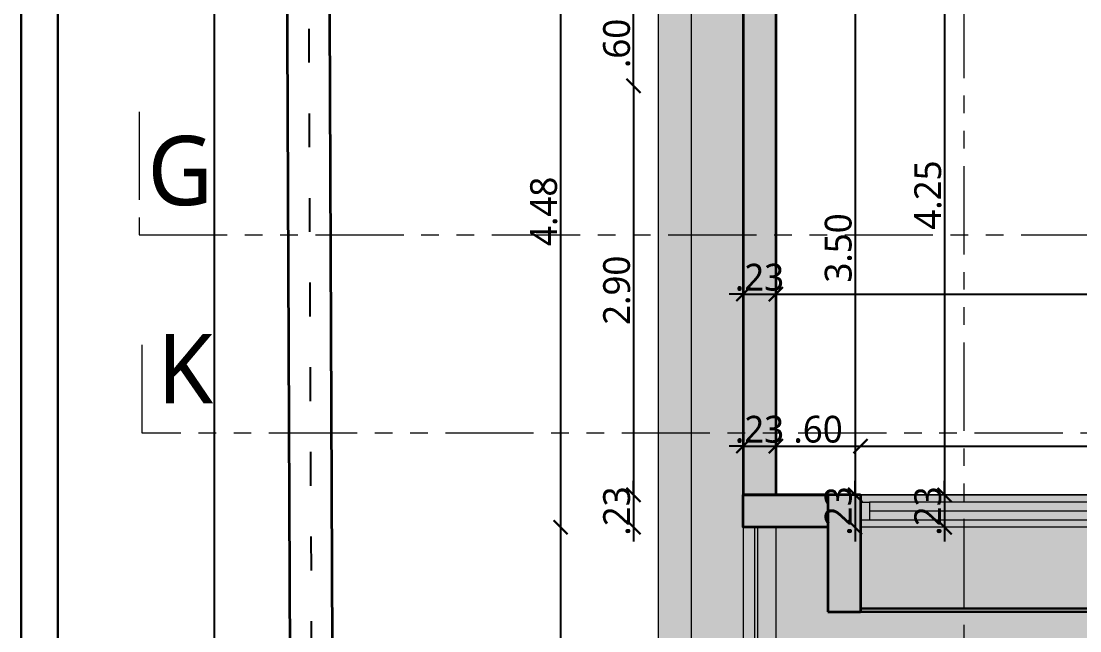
# Model space of a CAD drawing. Extents: x 2450 to 2649, y -7 to 131.
# Drawn here: x 2450.07 to 2457.57, y 30.35 to 34.67 of the extents above; entities that cross this region are included whole.
import ezdxf

# ---------------------------------------------------------------- set-up
doc = ezdxf.new("R2010")
doc.units = 0
doc.header["$MEASUREMENT"] = 0
doc.header["$PDMODE"] = 34
for name, pattern in [('ACAD_ISO03W100', [30, 12, -18]), ('HIDDEN', [0.375, 0.25, -0.125]), ('PHANTOM2', [1.25, 0.625, -0.125, 0.125, -0.125, 0.125, -0.125])]:
    doc.linetypes.add(name, pattern=pattern)
doc.layers.add('BAS LINE', color=130, linetype='Continuous')
for name, color, linetype, lineweight in [('COLUMN', 5, 'Continuous', 35), ('DOOR-WINDOW', 35, 'Continuous', 13), ('M.S.JALI', 200, 'Continuous', 30), ('PLOT', 230, 'Continuous', 35), ('SECTION LINE', 3, 'PHANTOM2', 5), ('terrace-02', 63, 'Continuous', 18), ('terrace-1', 181, 'Continuous', 18), ('WALL', 30, 'Continuous', 35), ('WINDOW-LINE', 25, 'Continuous', 9)]:
    doc.layers.add(name, color=color, linetype=linetype, lineweight=lineweight)
for name, color, linetype, lineweight, true_color in [('DIM_1', 7, 'Continuous', 13, 0x000000), ('HEATCH BEAM BOTTOM', 7, 'Continuous', 13, 0x92bdc9), ('R.C.C PROJATION', 7, 'HIDDEN', 13, 0xa32900), ('RAILING', 7, 'Continuous', 5, 0x994d00), ('SHEET', 7, 'Continuous', 30, 0x121212), ('WORKING DIM', 7, 'Continuous', 15, 0x292929)]:
    doc.layers.add(name, color=color, linetype=linetype, lineweight=lineweight, true_color=true_color)
doc.styles.add('AR', font='arial.ttf')
doc.styles.add('COMPLEX', font='complex.shx')
doc.styles.get("Standard").update_dxf_attribs({"font": 'malgunsl.ttf'})
doc.dimstyles.new('2310', dxfattribs={"dimtxt": 0.19, "dimasz": 0.08, "dimexe": 0.18, "dimexo": 0.0625, "dimgap": 0.005, "dimtad": 0, "dimzin": 0, "dimdsep": 46, "dimtxsty": 'AR', "dimblk": 'ARCHTICK', "dimcen": 0.09, "dimse1": 1, "dimse2": 1, "dimaunit": 1, "dimadec": 4, "dimazin": 0, "dimtfac": 1, "dimtofl": 0, "dimtmove": 0, "dimatfit": 3, "dimfxl": 0.18, "dimtolj": 1, "dimtzin": 0, "dimarcsym": 0})
doc.dimstyles.new('R07', dxfattribs={"dimtxt": 0.19, "dimasz": 0.1, "dimexe": 0.18, "dimexo": 0.0625, "dimgap": 0.02, "dimtad": 1, "dimzin": 4, "dimdsep": 46, "dimtxsty": 'Standard', "dimblk": 'ARCHTICK', "dimcen": 0, "dimse1": 1, "dimse2": 1, "dimclrd": 256, "dimclre": 48, "dimclrt": 256, "dimadec": 0, "dimazin": 0, "dimtm": 1e-09, "dimtfac": 1, "dimtix": 1, "dimtmove": 1, "dimatfit": 3, "dimfxl": 0.18, "dimtolj": 1, "dimtzin": 0, "dimlwe": 15, "dimarcsym": 0})

# ---------------------------------------------------------------- blocks, each defined once
blk = doc.blocks.new('*U73')
at = {"layer": 'WINDOW-LINE'}
for p, q in [((175536.9, -38838.75), (175536.9, -38692.01)), ((175545.9, -38838.75), (175545.9, -38692.01))]:
    blk.add_line(p, q, dxfattribs=at)
at = {"layer": 'WINDOW-LINE', "color": 35, "true_color": 0x9d754d}
for p, q in [((175538.9, -38836.25), (175538.9, -38694.51)), ((175543.9, -38836.25), (175543.9, -38694.51))]:
    blk.add_line(p, q, dxfattribs=at)
at = {"layer": 'WINDOW-LINE', "color": 4, "true_color": 0x24ffff}
blk.add_line((175541.4, -38836.25), (175541.4, -38694.51), dxfattribs=at)
at = {"layer": 'WINDOW-LINE'}
for points in [[(175536.9, -38692.01), (175545.9, -38692.01), (175545.9, -38692.01), (175536.9, -38692.01)], [(175536.9, -38838.75), (175545.9, -38838.75), (175545.9, -38838.75), (175536.9, -38838.75)]]:
    blk.add_lwpolyline(points, close=True, dxfattribs=at)
at = {"layer": 'WINDOW-LINE', "color": 35, "true_color": 0x9d754d}
for points in [[(175538.9, -38692.01), (175543.9, -38692.01), (175543.9, -38694.51), (175538.9, -38694.51)], [(175538.9, -38838.75), (175543.9, -38838.75), (175543.9, -38836.25), (175538.9, -38836.25)]]:
    blk.add_lwpolyline(points, close=True, dxfattribs=at)
blk = doc.blocks.new('_ArchTick')
at = {"color": 0, "linetype": 'ByBlock', "const_width": 0.15}
blk.add_lwpolyline([(-0.5, -0.5), (0.5, 0.5)], dxfattribs=at)
blk = doc.blocks.new('*D3020')
at = {"layer": 'DEFPOINTS', "color": 0, "transparency": 16777216}
for p in [(2451.4367, 46.0174), (2452.0549, 46.0174), (2452.1457, 24.648)]:
    blk.add_point(p, dxfattribs=at)
at = {"layer": 'DIM_1', "color": 0, "lineweight": -2, "transparency": 16777216}
for p, q in [((2451.4367, 46.0174), (2451.4367, 36.826)), ((2451.4367, 24.648), (2451.4367, 35.5849))]:
    blk.add_line(p, q, dxfattribs=at)
at = {"layer": 'DIM_1', "color": 0, "lineweight": -2, "transparency": 16777216, "xscale": 0.08, "yscale": 0.08, "zscale": 0.08}
for p, rotation in [((2451.4367, 46.0174), 90), ((2451.4367, 24.648), 270)]:
    blk.add_blockref('_ArchTick', p, dxfattribs=dict(at, rotation=rotation))
at = {"layer": 'DIM_1', "color": 0, "transparency": 16777216, "char_height": 0.19, "attachment_point": 5, "rotation": 90, "style": 'AR'}
for s, insert in [('\\A1;[70\'-1 1/2"]', (2451.5647, 36.2054)), ('\\A1;21.37', (2451.3346, 36.2054))]:
    blk.add_mtext(s, dxfattribs=dict(at, insert=insert))
blk = doc.blocks.new('*D3054')
at = {"layer": 'DEFPOINTS', "color": 0, "transparency": 16777216}
for p in [(2455.1828, 34.2135), (2454.4048, 31.3135), (2455.1828, 31.3135)]:
    blk.add_point(p, dxfattribs=at)
at = {"layer": 'WORKING DIM', "lineweight": -2, "transparency": 16777216}
blk.add_line((2454.4048, 34.2135), (2454.4048, 31.3135), dxfattribs=at)
at = {"layer": 'WORKING DIM', "lineweight": -2, "transparency": 16777216, "xscale": 0.1, "yscale": 0.1, "zscale": 0.1}
for p, rotation in [((2454.4048, 34.2135), 90), ((2454.4048, 31.3135), 270)]:
    blk.add_blockref('_ArchTick', p, dxfattribs=dict(at, rotation=rotation))
at = {"layer": 'WORKING DIM', "transparency": 16777216, "insert": (2454.2865, 32.7635), "char_height": 0.19, "attachment_point": 5, "rotation": 90}
blk.add_mtext('\\A1;2.90', dxfattribs=at)
blk = doc.blocks.new('*D3055')
at = {"layer": 'DEFPOINTS', "color": 0, "transparency": 16777216}
for p in [(2455.1828, 31.3135), (2454.4048, 31.0835), (2455.1828, 31.0835)]:
    blk.add_point(p, dxfattribs=at)
at = {"layer": 'WORKING DIM', "lineweight": -2, "transparency": 16777216}
for p, q in [((2454.4048, 31.3135), (2454.4048, 31.4135)), ((2454.4048, 31.3135), (2454.4048, 31.0835)), ((2454.4048, 31.0835), (2454.4048, 30.9835))]:
    blk.add_line(p, q, dxfattribs=at)
at = {"layer": 'WORKING DIM', "lineweight": -2, "transparency": 16777216, "xscale": 0.1, "yscale": 0.1, "zscale": 0.1}
for p, rotation in [((2454.4048, 31.3135), 270), ((2454.4048, 31.0835), 90)]:
    blk.add_blockref('_ArchTick', p, dxfattribs=dict(at, rotation=rotation))
at = {"layer": 'WORKING DIM', "transparency": 16777216, "insert": (2454.2865, 31.1985), "char_height": 0.19, "attachment_point": 5, "rotation": 90}
blk.add_mtext('\\A1;.23', dxfattribs=at)
blk = doc.blocks.new('*D3060')
at = {"layer": 'DEFPOINTS', "color": 0, "transparency": 16777216}
for p in [(2454.9403, 35.5635), (2453.888, 31.0835), (2455.4828, 31.0835)]:
    blk.add_point(p, dxfattribs=at)
at = {"layer": 'WORKING DIM', "lineweight": -2, "transparency": 16777216}
blk.add_line((2453.888, 35.5635), (2453.888, 31.0835), dxfattribs=at)
at = {"layer": 'WORKING DIM', "lineweight": -2, "transparency": 16777216, "xscale": 0.1, "yscale": 0.1, "zscale": 0.1}
for p, rotation in [((2453.888, 35.5635), 90), ((2453.888, 31.0835), 270)]:
    blk.add_blockref('_ArchTick', p, dxfattribs=dict(at, rotation=rotation))
at = {"layer": 'WORKING DIM', "transparency": 16777216, "insert": (2453.7697, 33.3235), "char_height": 0.19, "attachment_point": 5, "rotation": 90}
blk.add_mtext('\\A1;4.48', dxfattribs=at)
blk = doc.blocks.new('*D3084')
at = {"layer": 'DEFPOINTS', "color": 0, "transparency": 16777216}
for p in [(2455.4128, 34.8135), (2455.5978, 31.3135), (2455.9751, 31.3135)]:
    blk.add_point(p, dxfattribs=at)
at = {"layer": 'WORKING DIM', "lineweight": -2, "transparency": 16777216}
blk.add_line((2455.9751, 34.8135), (2455.9751, 31.3135), dxfattribs=at)
at = {"layer": 'WORKING DIM', "lineweight": -2, "transparency": 16777216, "xscale": 0.1, "yscale": 0.1, "zscale": 0.1}
for p, rotation in [((2455.9751, 34.8135), 90), ((2455.9751, 31.3135), 270)]:
    blk.add_blockref('_ArchTick', p, dxfattribs=dict(at, rotation=rotation))
at = {"layer": 'WORKING DIM', "transparency": 16777216, "insert": (2455.8568, 33.0635), "char_height": 0.19, "attachment_point": 5, "rotation": 90}
blk.add_mtext('\\A1;3.50', dxfattribs=at)
blk = doc.blocks.new('*D3085')
at = {"layer": 'DEFPOINTS', "color": 0, "transparency": 16777216}
for p in [(2455.5978, 31.3135), (2455.7828, 31.0835), (2455.9751, 31.0835)]:
    blk.add_point(p, dxfattribs=at)
at = {"layer": 'WORKING DIM', "lineweight": -2, "transparency": 16777216}
for p, q in [((2455.9751, 31.3135), (2455.9751, 31.4135)), ((2455.9751, 31.3135), (2455.9751, 31.0835)), ((2455.9751, 31.0835), (2455.9751, 30.9835))]:
    blk.add_line(p, q, dxfattribs=at)
at = {"layer": 'WORKING DIM', "lineweight": -2, "transparency": 16777216, "xscale": 0.1, "yscale": 0.1, "zscale": 0.1}
for p, rotation in [((2455.9751, 31.3135), 270), ((2455.9751, 31.0835), 90)]:
    blk.add_blockref('_ArchTick', p, dxfattribs=dict(at, rotation=rotation))
at = {"layer": 'WORKING DIM', "transparency": 16777216, "insert": (2455.8568, 31.1985), "char_height": 0.19, "attachment_point": 5, "rotation": 90}
blk.add_mtext('\\A1;.23', dxfattribs=at)
blk = doc.blocks.new('*D3091')
at = {"layer": 'DEFPOINTS', "color": 0, "transparency": 16777216}
for p in [(2456.2528, 35.5635), (2456.2528, 31.3135), (2456.6097, 31.3135)]:
    blk.add_point(p, dxfattribs=at)
at = {"layer": 'WORKING DIM', "lineweight": -2, "transparency": 16777216}
blk.add_line((2456.6097, 35.5635), (2456.6097, 31.3135), dxfattribs=at)
at = {"layer": 'WORKING DIM', "lineweight": -2, "transparency": 16777216, "xscale": 0.1, "yscale": 0.1, "zscale": 0.1}
for p, rotation in [((2456.6097, 35.5635), 90), ((2456.6097, 31.3135), 270)]:
    blk.add_blockref('_ArchTick', p, dxfattribs=dict(at, rotation=rotation))
at = {"layer": 'WORKING DIM', "transparency": 16777216, "insert": (2456.4915, 33.4385), "char_height": 0.19, "attachment_point": 5, "rotation": 90}
blk.add_mtext('\\A1;4.25', dxfattribs=at)
blk = doc.blocks.new('*D3092')
at = {"layer": 'DEFPOINTS', "color": 0, "transparency": 16777216}
for p in [(2456.0128, 31.3135), (2456.0128, 31.0835), (2456.6097, 31.0835)]:
    blk.add_point(p, dxfattribs=at)
at = {"layer": 'WORKING DIM', "lineweight": -2, "transparency": 16777216}
for p, q in [((2456.6097, 31.3135), (2456.6097, 31.4135)), ((2456.6097, 31.3135), (2456.6097, 31.0835)), ((2456.6097, 31.0835), (2456.6097, 30.9835))]:
    blk.add_line(p, q, dxfattribs=at)
at = {"layer": 'WORKING DIM', "lineweight": -2, "transparency": 16777216, "xscale": 0.1, "yscale": 0.1, "zscale": 0.1}
for p, rotation in [((2456.6097, 31.3135), 270), ((2456.6097, 31.0835), 90)]:
    blk.add_blockref('_ArchTick', p, dxfattribs=dict(at, rotation=rotation))
at = {"layer": 'WORKING DIM', "transparency": 16777216, "insert": (2456.4914, 31.1985), "char_height": 0.19, "attachment_point": 5, "rotation": 90}
blk.add_mtext('\\A1;.23', dxfattribs=at)
blk = doc.blocks.new('*D3224')
at = {"layer": 'DEFPOINTS', "color": 0, "transparency": 16777216}
for p in [(2455.1828, 33.0635), (2455.4128, 31.6587), (2455.4128, 31.3135)]:
    blk.add_point(p, dxfattribs=at)
at = {"layer": 'WORKING DIM', "lineweight": -2, "transparency": 16777216}
for p, q in [((2455.1828, 31.6587), (2455.0828, 31.6587)), ((2455.1828, 31.6587), (2455.4128, 31.6587)), ((2455.4128, 31.6587), (2455.5128, 31.6587))]:
    blk.add_line(p, q, dxfattribs=at)
at = {"layer": 'WORKING DIM', "lineweight": -2, "transparency": 16777216, "xscale": 0.1, "yscale": 0.1, "zscale": 0.1}
blk.add_blockref('_ArchTick', (2455.1828, 31.6587), dxfattribs=at)
at = {"layer": 'WORKING DIM', "lineweight": -2, "transparency": 16777216, "xscale": 0.1, "yscale": 0.1, "zscale": 0.1, "rotation": 180}
blk.add_blockref('_ArchTick', (2455.4128, 31.6587), dxfattribs=at)
at = {"layer": 'WORKING DIM', "transparency": 16777216, "insert": (2455.2978, 31.777), "char_height": 0.19, "attachment_point": 5}
blk.add_mtext('\\A1;.23', dxfattribs=at)
blk = doc.blocks.new('*D3225')
at = {"layer": 'DEFPOINTS', "color": 0, "transparency": 16777216}
for p in [(2456.0128, 31.6587), (2455.4128, 31.3135), (2456.0128, 31.3135)]:
    blk.add_point(p, dxfattribs=at)
at = {"layer": 'WORKING DIM', "lineweight": -2, "transparency": 16777216}
blk.add_line((2455.4128, 31.6587), (2456.0128, 31.6587), dxfattribs=at)
at = {"layer": 'WORKING DIM', "lineweight": -2, "transparency": 16777216, "xscale": 0.1, "yscale": 0.1, "zscale": 0.1, "rotation": 180}
blk.add_blockref('_ArchTick', (2455.4128, 31.6587), dxfattribs=at)
at = {"layer": 'WORKING DIM', "lineweight": -2, "transparency": 16777216, "xscale": 0.1, "yscale": 0.1, "zscale": 0.1}
blk.add_blockref('_ArchTick', (2456.0128, 31.6587), dxfattribs=at)
at = {"layer": 'WORKING DIM', "transparency": 16777216, "insert": (2455.7128, 31.777), "char_height": 0.19, "attachment_point": 5}
blk.add_mtext('\\A1;.60', dxfattribs=at)
blk = doc.blocks.new('*D3226')
at = {"layer": 'DEFPOINTS', "color": 0, "transparency": 16777216}
for p in [(2459.7628, 31.6587), (2456.0128, 31.3135), (2459.7628, 31.3135)]:
    blk.add_point(p, dxfattribs=at)
at = {"layer": 'WORKING DIM', "lineweight": -2, "transparency": 16777216}
blk.add_line((2456.0128, 31.6587), (2459.7628, 31.6587), dxfattribs=at)
at = {"layer": 'WORKING DIM', "lineweight": -2, "transparency": 16777216, "xscale": 0.1, "yscale": 0.1, "zscale": 0.1, "rotation": 180}
blk.add_blockref('_ArchTick', (2456.0128, 31.6587), dxfattribs=at)
at = {"layer": 'WORKING DIM', "lineweight": -2, "transparency": 16777216, "xscale": 0.1, "yscale": 0.1, "zscale": 0.1}
blk.add_blockref('_ArchTick', (2459.7628, 31.6587), dxfattribs=at)
at = {"layer": 'WORKING DIM', "transparency": 16777216, "insert": (2457.8878, 31.777), "char_height": 0.19, "attachment_point": 5}
blk.add_mtext('\\A1;3.75', dxfattribs=at)
blk = doc.blocks.new('*D3229')
at = {"layer": 'DEFPOINTS', "color": 0, "transparency": 16777216}
for p in [(2455.1828, 33.0635), (2455.4128, 33.0635), (2455.4128, 32.7365)]:
    blk.add_point(p, dxfattribs=at)
at = {"layer": 'WORKING DIM', "lineweight": -2, "transparency": 16777216}
for p, q in [((2455.1828, 32.7365), (2455.0828, 32.7365)), ((2455.1828, 32.7365), (2455.4128, 32.7365)), ((2455.4128, 32.7365), (2455.5128, 32.7365))]:
    blk.add_line(p, q, dxfattribs=at)
at = {"layer": 'WORKING DIM', "lineweight": -2, "transparency": 16777216, "xscale": 0.1, "yscale": 0.1, "zscale": 0.1}
blk.add_blockref('_ArchTick', (2455.1828, 32.7365), dxfattribs=at)
at = {"layer": 'WORKING DIM', "lineweight": -2, "transparency": 16777216, "xscale": 0.1, "yscale": 0.1, "zscale": 0.1, "rotation": 180}
blk.add_blockref('_ArchTick', (2455.4128, 32.7365), dxfattribs=at)
at = {"layer": 'WORKING DIM', "transparency": 16777216, "insert": (2455.2978, 32.8548), "char_height": 0.19, "attachment_point": 5}
blk.add_mtext('\\A1;.23', dxfattribs=at)
blk = doc.blocks.new('*D3230')
at = {"layer": 'DEFPOINTS', "color": 0, "transparency": 16777216}
for p in [(2455.4128, 33.0635), (2460.5928, 32.7365), (2460.5928, 31.3135)]:
    blk.add_point(p, dxfattribs=at)
at = {"layer": 'WORKING DIM', "lineweight": -2, "transparency": 16777216}
blk.add_line((2455.4128, 32.7365), (2460.5928, 32.7365), dxfattribs=at)
at = {"layer": 'WORKING DIM', "lineweight": -2, "transparency": 16777216, "xscale": 0.1, "yscale": 0.1, "zscale": 0.1, "rotation": 180}
blk.add_blockref('_ArchTick', (2455.4128, 32.7365), dxfattribs=at)
at = {"layer": 'WORKING DIM', "lineweight": -2, "transparency": 16777216, "xscale": 0.1, "yscale": 0.1, "zscale": 0.1}
blk.add_blockref('_ArchTick', (2460.5928, 32.7365), dxfattribs=at)
at = {"layer": 'WORKING DIM', "transparency": 16777216, "insert": (2458.0028, 32.8553), "char_height": 0.19, "attachment_point": 5}
blk.add_mtext('\\A1;5.18', dxfattribs=at)
blk = doc.blocks.new('*D3241')
at = {"layer": 'DEFPOINTS', "color": 0, "transparency": 16777216}
for p in [(2454.4048, 34.8135), (2455.1828, 34.8135), (2455.1828, 34.2135)]:
    blk.add_point(p, dxfattribs=at)
at = {"layer": 'WORKING DIM', "lineweight": -2, "transparency": 16777216}
blk.add_line((2454.4048, 34.2135), (2454.4048, 34.8135), dxfattribs=at)
at = {"layer": 'WORKING DIM', "lineweight": -2, "transparency": 16777216, "xscale": 0.1, "yscale": 0.1, "zscale": 0.1}
for p, rotation in [((2454.4048, 34.8135), 90), ((2454.4048, 34.2135), 270)]:
    blk.add_blockref('_ArchTick', p, dxfattribs=dict(at, rotation=rotation))
at = {"layer": 'WORKING DIM', "transparency": 16777216, "insert": (2454.2865, 34.5135), "char_height": 0.19, "attachment_point": 5, "rotation": 90}
blk.add_mtext('\\A1;.60', dxfattribs=at)
blk = doc.blocks.new('*D4149')
at = {"layer": 'DEFPOINTS', "color": 0, "transparency": 16777216}
for p in [(2455.1828, 31.0835), (2453.888, 27.1285), (2455.1828, 27.1285)]:
    blk.add_point(p, dxfattribs=at)
at = {"layer": 'WORKING DIM', "lineweight": -2, "transparency": 16777216}
blk.add_line((2453.888, 31.0835), (2453.888, 27.1285), dxfattribs=at)
at = {"layer": 'WORKING DIM', "lineweight": -2, "transparency": 16777216, "xscale": 0.1, "yscale": 0.1, "zscale": 0.1}
for p, rotation in [((2453.888, 31.0835), 90), ((2453.888, 27.1285), 270)]:
    blk.add_blockref('_ArchTick', p, dxfattribs=dict(at, rotation=rotation))
at = {"layer": 'WORKING DIM', "transparency": 16777216, "insert": (2453.7697, 29.106), "char_height": 0.19, "attachment_point": 5, "rotation": 90}
blk.add_mtext('\\A1;3.96', dxfattribs=at)

msp = doc.modelspace()

# ---------------------------------------------------------------- hatches: boundary and pattern name
at = {"layer": 'HEATCH BEAM BOTTOM', "ltscale": 10}
h = msp.add_hatch(dxfattribs=at)
h.set_pattern_fill('ANSI33', color=256, scale=0.5)
h.set_pattern_definition([(45, (0, 170.54396), (-0.0883883476, 0.0883883476), []), (45, (0.08839, 170.54396), (-0.0883883476, 0.0883883476), [0.0625, -0.03125])])
edge = h.paths.add_edge_path()
edge.add_line((2454.5824, 43.2164), (2455.4128, 43.2164))
edge.add_line((2455.4128, 43.2164), (2455.4128, 31.3135))
edge.add_line((2455.4128, 31.3135), (2460.5928, 31.3135))
edge.add_line((2460.5928, 31.3135), (2460.5928, 32.5385))
edge.add_line((2460.5928, 32.5385), (2467.0501, 32.5385))
edge.add_line((2467.0501, 32.5385), (2467.0501, 31.3135))
edge.add_line((2467.0501, 31.3135), (2471.3301, 31.3135))
edge.add_line((2471.3301, 31.3135), (2471.3301, 31.0835))
edge.add_line((2471.3301, 31.0835), (2471.3301, 27.1285))
edge.add_line((2471.3301, 27.1285), (2473.6501, 27.1285))
edge.add_line((2473.6501, 27.1285), (2473.6501, 31.0785))
edge.add_line((2473.6501, 31.0785), (2472.8201, 31.0835))
edge.add_line((2472.8201, 31.0835), (2472.8201, 31.3135))
edge.add_line((2472.8201, 31.3135), (2472.8201, 42.1785))
edge.add_line((2472.8201, 42.1785), (2473.6501, 42.1785))
edge.add_line((2473.6501, 42.1785), (2473.6501, 27.1285))
edge.add_line((2473.6501, 27.1285), (2454.5828, 27.1285))
edge.add_line((2454.5828, 27.1285), (2454.5828, 43.1987))

# ---------------------------------------------------------------- linework, layer by layer
at = {"layer": 'BAS LINE', "color": 7, "linetype": 'ACAD_ISO03W100', "lineweight": 25, "ltscale": 0.02}
msp.add_lwpolyline([(2452.0549, 46.0174), (2452.1457, 24.6491), (2462.4469, 24.6686), (2464.1003, 24.6779), (2466.8858, 24.6823), (2467.5572, 24.677), (2476.0943, 24.5248), (2476.101, 45.0546)], close=True, dxfattribs=at)
at = {"layer": 'COLUMN'}
msp.add_lwpolyline([(2455.7828, 31.3135), (2455.7828, 31.0835), (2455.1828, 31.0835), (2455.1828, 31.3135)], close=True, dxfattribs=at)
at = {"layer": 'HEATCH BEAM BOTTOM'}
for points in [[(2454.5824, 43.2164), (2455.4128, 43.2164), (2455.4128, 31.3135), (2460.5928, 31.3135), (2460.5928, 32.5385), (2467.0501, 32.5385), (2467.0501, 31.3135), (2472.8201, 31.3135), (2472.8201, 42.1785), (2473.6501, 42.1785), (2473.6501, 31.0835)], [(2471.3301, 27.1285), (2454.5828, 27.1285), (2454.5824, 43.2164)]]:
    msp.add_lwpolyline(points, dxfattribs=at)
at = {"layer": 'M.S.JALI'}
for p, q in [((2460.3628, 30.5085), (2456.0128, 30.5085)), ((2460.3628, 30.4835), (2456.0128, 30.4835))]:
    msp.add_line(p, q, dxfattribs=at)
at = {"layer": 'PLOT', "color": 67, "ltscale": 0.1, "true_color": 0x727430, "flags": 128}
for points in [[(2451.9957, 24.6488), (2451.9044, 46.1485), (2467.4201, 45.5273)], [(2452.2957, 24.6473), (2452.2055, 45.8862), (2467.4201, 45.2771)]]:
    msp.add_lwpolyline(points, dxfattribs=at)
at = {"layer": 'R.C.C PROJATION'}
msp.add_lwpolyline([(2471.3301, 31.0835), (2471.3301, 27.1285), (2454.5828, 27.1285), (2454.5828, 43.2164), (2455.1828, 43.2164)], dxfattribs=at)
at = {"layer": 'RAILING', "color": 4}
for p, q in [((2455.2628, 31.0835), (2455.2628, 27.8085)), ((2455.2828, 31.0835), (2455.2828, 27.8285))]:
    msp.add_line(p, q, dxfattribs=at)
at = {"layer": 'SECTION LINE'}
for points in [[(2455.7254, 23.0181), (2456.7481, 23.0181), (2456.7481, 47.4573), (2455.7254, 47.4573)], [(2450.9014, 34.0288), (2450.9014, 33.156), (2477.4113, 33.156), (2477.4113, 34.0369)], [(2477.4468, 32.2944), (2477.4468, 31.7509), (2450.9229, 31.7509), (2450.9229, 32.4866)]]:
    msp.add_lwpolyline(points, dxfattribs=at)
at = {"layer": 'SHEET', "ltscale": 5}
for points in [[(2450.066, 48.359), (2450.066, 22.3261), (2486.8802, 22.3261), (2486.8802, 48.359)], [(2450.3261, 48.0988), (2450.3261, 22.5862), (2486.62, 22.5862), (2486.62, 48.0988)]]:
    msp.add_lwpolyline(points, close=True, dxfattribs=at)
at = {"layer": 'terrace-02'}
msp.add_line((2454.8128, 35.5635), (2454.8128, 27.3585), dxfattribs=at)
at = {"layer": 'terrace-1'}
for p, q in [((2455.1828, 31.0835), (2455.1828, 27.7285)), ((2455.4128, 31.0835), (2455.4128, 27.9585))]:
    msp.add_line(p, q, dxfattribs=at)
at = {"layer": 'WALL'}
for p, q in [((2455.1828, 34.8135), (2455.1828, 31.3135)), ((2455.4128, 34.8135), (2455.4128, 31.3135)), ((2456.0128, 31.3135), (2455.1828, 31.3135)), ((2455.1828, 31.0835), (2455.1828, 31.3135)), ((2456.0128, 31.3135), (2456.0128, 30.4835)), ((2455.7828, 31.0835), (2455.7828, 30.4835)), ((2455.7828, 30.4835), (2456.0128, 30.4835))]:
    msp.add_line(p, q, dxfattribs=at)

# ---------------------------------------------------------------- block references
at = {"layer": 'DOOR-WINDOW', "xscale": 0.02555555555552771, "yscale": 0.02555555555552771, "zscale": 0.02555555555552771, "rotation": 89.99999999999997}
msp.add_blockref('*U73', (1467.217, -4454.8595), dxfattribs=at)

# ---------------------------------------------------------------- texts
at = {"layer": 'SECTION LINE', "color": 5, "char_height": 0.4914, "width": 0.737178, "attachment_point": 3, "rotation": 0.0594, "style": 'COMPLEX'}
for s, insert in [('{\\fSegoe UI Light|b0|i0|c0|p34;G}', (2451.4259, 33.8584)), ('{\\fSegoe UI Light|b0|i0|c0|p34;K}', (2451.4259, 32.4532))]:
    msp.add_mtext(s, dxfattribs=dict(at, insert=insert))

# ---------------------------------------------------------------- dimensions: what is measured, and where the dimension line sits
at = {"layer": 'DIM_1'}
dim = msp.add_linear_dim(base=(2451.4367, 46.0174), p1=(2452.1457, 24.648), p2=(2452.0549, 46.0174), angle=90, dimstyle='2310', override={"dimpost": '\\X'}, dxfattribs=at)
dim.commit()
dim.dimension.update_dxf_attribs({"geometry": '*D3020', "text_midpoint": (2451.4367, 36.2054), "dimtype": 160})
at = {"layer": 'WORKING DIM'}
for base, p1, p2, picture, middle in [((2453.888, 31.0835), (2454.9403, 35.5635), (2455.4828, 31.0835), '*D3060', (2453.7697, 33.3235)), ((2456.6097, 31.3135), (2456.2528, 35.5635), (2456.2528, 31.3135), '*D3091', (2456.4915, 33.4385)), ((2454.4048, 34.8135), (2455.1828, 34.2135), (2455.1828, 34.8135), '*D3241', (2454.2865, 34.5135)), ((2455.9751, 31.3135), (2455.4128, 34.8135), (2455.5978, 31.3135), '*D3084', (2455.8568, 33.0635)), ((2454.4048, 31.3135), (2455.1828, 34.2135), (2455.1828, 31.3135), '*D3054', (2454.2865, 32.7635)), ((2454.4048, 31.0835), (2455.1828, 31.3135), (2455.1828, 31.0835), '*D3055', (2454.2865, 31.1985)), ((2455.9751, 31.0835), (2455.5978, 31.3135), (2455.7828, 31.0835), '*D3085', (2455.8568, 31.1985)), ((2456.6097, 31.0835), (2456.0128, 31.3135), (2456.0128, 31.0835), '*D3092', (2456.4914, 31.1985)), ((2453.8879671013, 27.1284646522), (2455.1828431105, 31.0834646522), (2455.1828431105, 27.1284646522), '*D4149', (2453.7696734236, 29.1059646522))]:
    dim = msp.add_linear_dim(base=base, p1=p1, p2=p2, angle=90, dimstyle='R07', override={"dimpost": '\\X'}, dxfattribs=at)
    dim.commit()
    dim.dimension.update_dxf_attribs({"geometry": picture, "text_midpoint": middle})
for base, p1, p2, picture, middle in [((2455.4128, 31.6587), (2455.1828, 33.0635), (2455.4128, 31.3135), '*D3224', (2455.2978, 31.777)), ((2455.4128, 32.7365), (2455.1828, 33.0635), (2455.4128, 33.0635), '*D3229', (2455.2978, 32.8548)), ((2460.5928, 32.7365), (2455.4128, 33.0635), (2460.5928, 31.3135), '*D3230', (2458.0028, 32.8553)), ((2456.0128, 31.6587), (2455.4128, 31.3135), (2456.0128, 31.3135), '*D3225', (2455.7128, 31.777)), ((2459.7628, 31.6587), (2456.0128, 31.3135), (2459.7628, 31.3135), '*D3226', (2457.8878, 31.777))]:
    dim = msp.add_linear_dim(base=base, p1=p1, p2=p2, dimstyle='R07', override={"dimpost": '\\X'}, dxfattribs=at)
    dim.commit()
    dim.dimension.update_dxf_attribs({"geometry": picture, "text_midpoint": middle})

doc.saveas('drawing.dxf')
